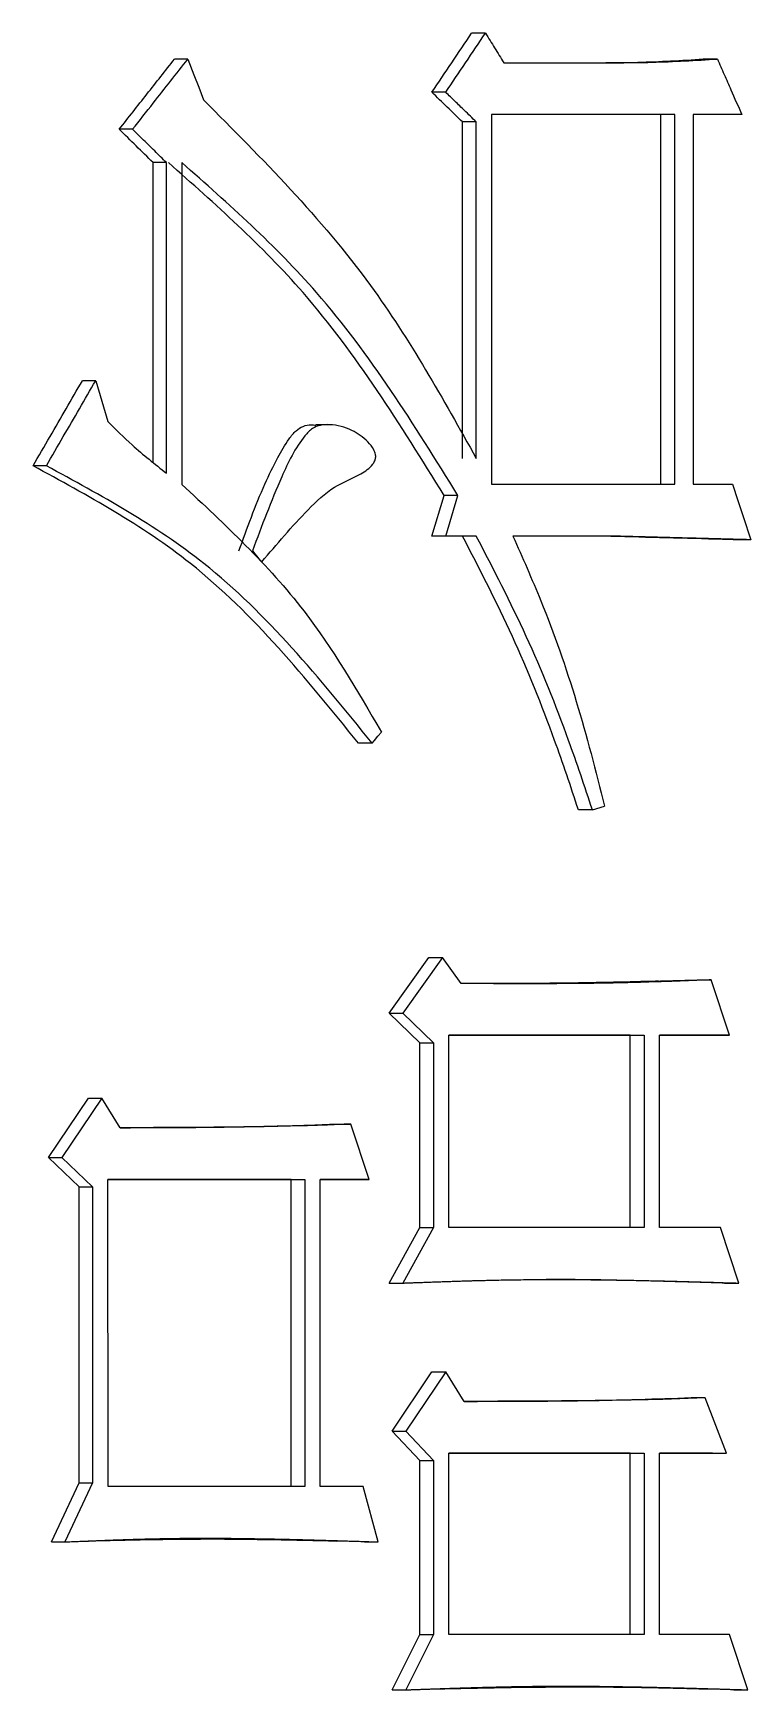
# Model space of a CAD drawing. Header units: millimetres. Extents: x 2404 to 4548, y 1024 to 2541.
# Drawn here: x 3300.11 to 3302.211, y 1245.713 to 1250.559 of the extents above; entities that cross this region are included whole.
import ezdxf

# ---------------------------------------------------------------- set-up
doc = ezdxf.new("R2010")
doc.units = ezdxf.units.MM

msp = doc.modelspace()

# ---------------------------------------------------------------- linework, layer by layer
at = {"color": 7, "linetype": 'Continuous', "lineweight": 25}
for p, q in [((3301.4344, 1250.5594), (3301.3939, 1250.5594)), ((3300.5635, 1250.4836), (3300.5242, 1250.4836)), ((3301.4881, 1250.4728), (3301.8279, 1250.4728)), ((3301.8279, 1250.4728), (3301.7869, 1250.4728)), ((3302.1134, 1250.4836), (3302.0721, 1250.4836)), ((3301.318, 1250.3863), (3301.2776, 1250.3863)), ((3301.9886, 1250.3214), (3301.4523, 1250.3214)), ((3301.4523, 1250.3214), (3301.4523, 1249.2397)), ((3301.9474, 1250.3214), (3301.4523, 1250.3214)), ((3301.9886, 1250.3214), (3301.9474, 1250.3214)), ((3301.9474, 1249.2397), (3301.9474, 1250.3214)), ((3301.9886, 1249.2397), (3301.9886, 1250.3214)), ((3302.1847, 1250.3214), (3302.0421, 1250.3214)), ((3302.0421, 1250.3214), (3302.0421, 1249.2397)), ((3302.1433, 1250.3214), (3302.0421, 1250.3214)), ((3302.1847, 1250.3214), (3302.1433, 1250.3214)), ((3300.4014, 1250.2781), (3300.3623, 1250.2781)), ((3301.4075, 1250.2997), (3301.3671, 1250.2997)), ((3301.3671, 1249.3153), (3301.3671, 1250.2997)), ((3301.4075, 1249.3153), (3301.4075, 1250.2997)), ((3300.5005, 1250.1808), (3300.4613, 1250.1807)), ((3300.4613, 1249.3034), (3300.4613, 1250.1807)), ((3300.5005, 1249.2721), (3300.5005, 1250.1808)), ((3300.5455, 1250.1807), (3300.5455, 1249.2395)), ((3300.2933, 1249.5425), (3300.2543, 1249.5425)), ((3300.9785, 1249.414), (3300.9381, 1249.414)), ((3300.1489, 1249.2937), (3300.1101, 1249.2937)), ((3301.2777, 1249.0882), (3301.3134, 1249.2071)), ((3301.3538, 1249.2071), (3301.3134, 1249.2071)), ((3301.4523, 1249.2397), (3301.9886, 1249.2397)), ((3302.0421, 1249.2397), (3302.158, 1249.2397)), ((3301.318, 1249.0882), (3301.2777, 1249.0882)), ((3301.3671, 1249.0882), (3301.2777, 1249.0882)), ((3301.4075, 1249.0882), (3301.318, 1249.0882)), ((3301.4075, 1249.0882), (3301.3671, 1249.0882)), ((3301.8011, 1249.0882), (3301.515, 1249.0882)), ((3301.7602, 1249.0882), (3301.515, 1249.0882)), ((3301.8011, 1249.0882), (3301.7602, 1249.0882)), ((3302.2115, 1249.0774), (3302.17, 1249.0774)), ((3301.1028, 1248.4824), (3301.0627, 1248.4824)), ((3301.7475, 1248.2877), (3301.7066, 1248.2877)), ((3301.7475, 1248.2877), (3301.7832, 1248.2986)), ((3301.1523, 1247.6928), (3301.2687, 1247.855)), ((3301.309, 1247.855), (3301.1925, 1247.6928)), ((3301.2687, 1247.855), (3301.309, 1247.855)), ((3301.3628, 1247.7793), (3301.309, 1247.855)), ((3301.9112, 1247.7859), (3302.0543, 1247.7901)), ((3302.0543, 1247.7901), (3302.0956, 1247.7901)), ((3302.1491, 1247.6279), (3302.0956, 1247.7901)), ((3301.1523, 1247.6928), (3301.1925, 1247.6928)), ((3301.2419, 1247.6062), (3301.1523, 1247.6928)), ((3301.1925, 1247.6928), (3301.2821, 1247.6062)), ((3301.2419, 1247.6062), (3301.2821, 1247.6062)), ((3301.2419, 1247.0654), (3301.2419, 1247.6062)), ((3301.2821, 1247.6062), (3301.2821, 1247.0654)), ((3301.3269, 1247.0654), (3301.3269, 1247.6279)), ((3301.3269, 1247.6279), (3301.8993, 1247.6279)), ((3301.8583, 1247.6279), (3301.3269, 1247.6279)), ((3301.8583, 1247.6279), (3301.8993, 1247.6279)), ((3301.8583, 1247.0654), (3301.8583, 1247.6279)), ((3301.8993, 1247.6279), (3301.8993, 1247.0654)), ((3301.944, 1247.6279), (3302.1491, 1247.6279)), ((3301.944, 1247.0654), (3301.944, 1247.6279)), ((3302.1077, 1247.6279), (3301.944, 1247.6279)), ((3302.1491, 1247.6279), (3302.1077, 1247.6279)), ((3300.1552, 1247.2709), (3300.2723, 1247.444)), ((3300.3113, 1247.444), (3300.1941, 1247.2709)), ((3300.2723, 1247.444), (3300.3113, 1247.444)), ((3300.3654, 1247.3574), (3300.3113, 1247.444)), ((3301, 1247.3683), (3301.04, 1247.3683)), ((3301.0938, 1247.206), (3301.04, 1247.3683)), ((3300.1552, 1247.2709), (3300.1941, 1247.2709)), ((3300.2453, 1247.1844), (3300.1552, 1247.2709)), ((3300.1941, 1247.2709), (3300.2843, 1247.1844)), ((3300.2453, 1247.1844), (3300.2843, 1247.1844)), ((3300.2453, 1246.319), (3300.2453, 1247.1844)), ((3300.2843, 1247.1844), (3300.2843, 1246.319)), ((3300.3294, 1246.3082), (3300.3293, 1247.206)), ((3300.8655, 1247.206), (3300.9053, 1247.206)), ((3300.8655, 1246.3082), (3300.8655, 1247.206)), ((3300.9053, 1247.206), (3300.9053, 1246.3082)), ((3300.9502, 1247.206), (3301.0938, 1247.206)), ((3300.9502, 1246.3082), (3300.9502, 1247.206)), ((3301.0538, 1247.206), (3300.9502, 1247.206)), ((3301.0938, 1247.206), (3301.0538, 1247.206)), ((3301.1523, 1246.9031), (3301.2419, 1247.0654)), ((3301.2821, 1247.0654), (3301.1925, 1246.9031)), ((3301.2419, 1247.0654), (3301.2821, 1247.0654)), ((3301.8993, 1247.0654), (3301.3269, 1247.0654)), ((3302.1224, 1247.0654), (3301.944, 1247.0654)), ((3302.1758, 1246.9031), (3302.1224, 1247.0654)), ((3301.1523, 1246.9031), (3301.1925, 1246.9031)), ((3302.1344, 1246.9031), (3302.1758, 1246.9031)), ((3301.1613, 1246.4704), (3301.2777, 1246.6435)), ((3301.318, 1246.6435), (3301.2015, 1246.4704)), ((3301.2777, 1246.6435), (3301.318, 1246.6435)), ((3301.3717, 1246.557), (3301.318, 1246.6435)), ((3302.0778, 1246.5678), (3302.0365, 1246.5678)), ((3302.1402, 1246.4055), (3302.0778, 1246.5678)), ((3301.1613, 1246.4704), (3301.2015, 1246.4704)), ((3301.2419, 1246.3839), (3301.1613, 1246.4704)), ((3301.2015, 1246.4704), (3301.2821, 1246.3839)), ((3301.2419, 1246.3839), (3301.2821, 1246.3839)), ((3301.2419, 1245.8755), (3301.2419, 1246.3839)), ((3301.2821, 1246.3839), (3301.2821, 1245.8755)), ((3301.327, 1245.8755), (3301.327, 1246.4055)), ((3301.327, 1246.4055), (3301.8993, 1246.4055)), ((3301.8583, 1246.4055), (3301.327, 1246.4055)), ((3301.8583, 1246.4055), (3301.8993, 1246.4055)), ((3301.8583, 1245.8755), (3301.8583, 1246.4055)), ((3301.8993, 1246.4055), (3301.8993, 1245.8755)), ((3301.944, 1245.8755), (3301.944, 1246.4055)), ((3301.944, 1246.4055), (3302.1402, 1246.4055)), ((3302.0988, 1246.4055), (3301.944, 1246.4055)), ((3302.0988, 1246.4055), (3302.1402, 1246.4055)), ((3300.1642, 1246.1459), (3300.2453, 1246.319)), ((3300.2843, 1246.319), (3300.2031, 1246.1459)), ((3300.2453, 1246.319), (3300.2843, 1246.319)), ((3301.0759, 1246.3082), (3300.9502, 1246.3082)), ((3301.1207, 1246.1459), (3301.0759, 1246.3082)), ((3300.1642, 1246.1459), (3300.2031, 1246.1459)), ((3301.0807, 1246.1459), (3300.993, 1246.1484)), ((3301.0807, 1246.1459), (3301.1207, 1246.1459)), ((3301.1613, 1245.7132), (3301.2419, 1245.8755)), ((3301.2821, 1245.8755), (3301.2015, 1245.7132)), ((3301.2419, 1245.8755), (3301.2821, 1245.8755)), ((3301.8993, 1245.8755), (3301.327, 1245.8755)), ((3302.1491, 1245.8755), (3301.944, 1245.8755)), ((3302.2026, 1245.7132), (3302.1491, 1245.8755)), ((3301.1613, 1245.7132), (3301.2015, 1245.7132)), ((3302.1611, 1245.7132), (3302.0882, 1245.7157)), ((3302.1611, 1245.7132), (3302.2026, 1245.7132))]:
    msp.add_line(p, q, dxfattribs=at)
at = {"color": 7, "linetype": 'Continuous', "lineweight": 25, "flags": 128}
for points in [[(3300.5635, 1250.4836), (3300.581, 1250.4374), (3300.5948, 1250.401), (3300.6086, 1250.3646)], [(3300.2933, 1249.5425), (3300.3113, 1249.483), (3300.3293, 1249.4235)], [(3301.318, 1249.0882), (3301.3359, 1249.1477), (3301.3538, 1249.2071)], [(3302.158, 1249.2397), (3302.1735, 1249.1926), (3302.189, 1249.1456), (3302.2115, 1249.0774)], [(3300.7525, 1249.045), (3300.7594, 1249.0366), (3300.7694, 1249.0245), (3300.7795, 1249.0124)], [(3301.1028, 1248.4824), (3301.1096, 1248.4906), (3301.1196, 1248.5027), (3301.1296, 1248.5148)]]:
    msp.add_lwpolyline(points, dxfattribs=at)
at = {"color": 7, "linetype": 'Continuous', "lineweight": 25}
for points, knots in [([(3301.2776, 1250.3863), (3301.297, 1250.4151), (3301.3358, 1250.4728), (3301.3746, 1250.5305), (3301.3939, 1250.5594)], [0, 0, 0, 0, 0.500001, 1, 1, 1, 1]), ([(3301.318, 1250.3863), (3301.3374, 1250.4151), (3301.3762, 1250.4728), (3301.415, 1250.5305), (3301.4344, 1250.5594)], [0, 0, 0, 0, 0.499999, 1, 1, 1, 1]), ([(3301.4344, 1250.5594), (3301.4434, 1250.5449), (3301.4613, 1250.5161), (3301.4792, 1250.4872), (3301.4881, 1250.4728)], [0, 0, 0, 0, 0.5000001, 1, 1, 1, 1]), ([(3300.3623, 1250.2781), (3300.3893, 1250.3124), (3300.4433, 1250.3809), (3300.4972, 1250.4494), (3300.5242, 1250.4836)], [0, 0, 0, 0, 0.5, 1, 1, 1, 1]), ([(3300.4014, 1250.2781), (3300.4216, 1250.3037), (3300.4587, 1250.3507), (3300.5127, 1250.4192), (3300.5466, 1250.4622), (3300.5635, 1250.4836)], [0, 0, 0, 0, 0.373043, 0.686521, 1, 1, 1, 1]), ([(3301.7869, 1250.4728), (3301.8182, 1250.4731), (3301.8815, 1250.4737), (3301.9765, 1250.4778), (3302.0402, 1250.4817), (3302.0721, 1250.4836)], [0, 0, 0, 0, 0.328876, 0.66438, 1, 1, 1, 1]), ([(3301.8279, 1250.4728), (3301.8592, 1250.4731), (3301.9225, 1250.4737), (3302.0177, 1250.4778), (3302.0815, 1250.4817), (3302.1134, 1250.4836)], [0, 0, 0, 0, 0.328449, 0.664167, 1, 1, 1, 1]), ([(3302.1134, 1250.4836), (3302.12, 1250.4686), (3302.1332, 1250.4386), (3302.157, 1250.3845), (3302.1741, 1250.3455), (3302.1847, 1250.3214)], [0, 0, 0, 0, 0.277507, 0.555013, 1, 1, 1, 1]), ([(3300.6085, 1250.3646), (3300.7809, 1250.1918), (3301.0913, 1249.8807), (3301.3101, 1249.4893), (3301.4074, 1249.3153)], [0, 0, 0, 0, 0.555354, 1, 1, 1, 1]), ([(3301.3671, 1250.2997), (3301.3522, 1250.3142), (3301.3224, 1250.343), (3301.2926, 1250.3719), (3301.2776, 1250.3863)], [0, 0, 0, 0, 0.500002, 1, 1, 1, 1]), ([(3301.4075, 1250.2997), (3301.396, 1250.3109), (3301.3753, 1250.3309), (3301.3454, 1250.3597), (3301.3271, 1250.3774), (3301.318, 1250.3863)], [0, 0, 0, 0, 0.38646, 0.693229, 1, 1, 1, 1]), ([(3300.4613, 1250.1807), (3300.4448, 1250.197), (3300.4118, 1250.2294), (3300.3788, 1250.2619), (3300.3623, 1250.2781)], [0, 0, 0, 0, 0.500002, 1, 1, 1, 1]), ([(3300.5005, 1250.1808), (3300.489, 1250.192), (3300.4668, 1250.2139), (3300.4337, 1250.2464), (3300.4122, 1250.2675), (3300.4014, 1250.2781)], [0, 0, 0, 0, 0.347839, 0.673919, 1, 1, 1, 1]), ([(3301.3134, 1249.2071), (3301.185, 1249.4141), (3300.9579, 1249.7805), (3300.6431, 1250.0594), (3300.5062, 1250.1807)], [0, 0, 0, 0, 0.5650571, 1, 1, 1, 1]), ([(3301.3538, 1249.2071), (3301.2252, 1249.4141), (3300.9977, 1249.7806), (3300.6826, 1250.0594), (3300.5455, 1250.1807)], [0, 0, 0, 0, 0.564995, 1, 1, 1, 1]), ([(3300.1101, 1249.2937), (3300.1266, 1249.3222), (3300.1589, 1249.3779), (3300.207, 1249.4609), (3300.2385, 1249.5153), (3300.2543, 1249.5425)], [0, 0, 0, 0, 0.343588, 0.671794, 1, 1, 1, 1]), ([(3300.1489, 1249.2937), (3300.1654, 1249.3222), (3300.1978, 1249.3779), (3300.2459, 1249.4608), (3300.2775, 1249.5153), (3300.2933, 1249.5425)], [0, 0, 0, 0, 0.343461, 0.671731, 1, 1, 1, 1]), ([(3300.3293, 1249.4235), (3300.3526, 1249.4002), (3300.3912, 1249.3614), (3300.4495, 1249.3124), (3300.4835, 1249.2855), (3300.5005, 1249.2721)], [0, 0, 0, 0, 0.429081, 0.714347, 1, 1, 1, 1]), ([(3300.7128, 1249.045), (3300.7366, 1249.1109), (3300.7701, 1249.2042), (3300.8226, 1249.3118), (3300.8528, 1249.3644), (3300.8776, 1249.3962), (3300.9002, 1249.4104), (3300.9208, 1249.4152), (3300.9334, 1249.4132), (3300.9382, 1249.4124)], [0, 0, 0, 0, 0.456256, 0.645146, 0.784685, 0.856115, 0.910986, 0.965761, 1, 1, 1, 1]), ([(3300.7795, 1249.0124), (3300.8235, 1249.0644), (3300.8894, 1249.1423), (3300.9859, 1249.2345), (3301.0574, 1249.2612), (3301.0983, 1249.2882), (3301.1105, 1249.307), (3301.1135, 1249.3172), (3301.1126, 1249.3288), (3301.1057, 1249.3455), (3301.0841, 1249.372), (3301.0418, 1249.4028), (3300.9914, 1249.415), (3300.9517, 1249.4141), (3300.9255, 1249.4034), (3300.8817, 1249.3557), (3300.8227, 1249.2338), (3300.7795, 1249.1176), (3300.7524, 1249.045)], [0, 0, 0, 0, 0.187598, 0.281274, 0.36356, 0.404899, 0.415318, 0.423915, 0.432542, 0.445489, 0.471595, 0.525453, 0.589419, 0.616919, 0.639175, 0.667927, 0.792344, 1, 1, 1, 1]), ([(3301.0627, 1248.4824), (3300.9089, 1248.6719), (3300.637, 1249.007), (3300.2697, 1249.2069), (3300.1101, 1249.2937)], [0, 0, 0, 0, 0.5655965, 1, 1, 1, 1]), ([(3301.1027, 1248.4824), (3300.9487, 1248.6719), (3300.6764, 1249.0071), (3300.3087, 1249.2069), (3300.1489, 1249.2937)], [0, 0, 0, 0, 0.565519, 1, 1, 1, 1]), ([(3300.5455, 1249.2395), (3300.6717, 1249.1222), (3300.899, 1248.9109), (3301.0586, 1248.6367), (3301.1296, 1248.5148)], [0, 0, 0, 0, 0.555264, 1, 1, 1, 1]), ([(3301.7066, 1248.2877), (3301.6839, 1248.3556), (3301.6262, 1248.5274), (3301.5177, 1248.7976), (3301.4174, 1248.9911), (3301.3671, 1249.0882)], [0, 0, 0, 0, 0.245346, 0.6215, 1, 1, 1, 1]), ([(3301.7475, 1248.2877), (3301.7247, 1248.3556), (3301.667, 1248.5274), (3301.5583, 1248.7976), (3301.4579, 1248.9911), (3301.4075, 1249.0882)], [0, 0, 0, 0, 0.245289, 0.621469, 1, 1, 1, 1]), ([(3301.515, 1249.0882), (3301.5427, 1249.0255), (3301.6125, 1248.8679), (3301.705, 1248.6048), (3301.7571, 1248.4009), (3301.7832, 1248.2986)], [0, 0, 0, 0, 0.2475218, 0.622512, 1, 1, 1, 1]), ([(3302.17, 1249.0774), (3302.1425, 1249.0781), (3302.0605, 1249.0803), (3301.9239, 1249.0839), (3301.8147, 1249.0868), (3301.7602, 1249.0882)], [0, 0, 0, 0, 0.201645, 0.600822, 1, 1, 1, 1]), ([(3302.2115, 1249.0774), (3302.208, 1249.0775), (3302.2029, 1249.0776), (3302.196, 1249.0778), (3302.1891, 1249.078), (3302.1822, 1249.0782), (3302.1754, 1249.0784), (3302.1702, 1249.0785), (3302.1633, 1249.0787), (3302.1564, 1249.0789), (3302.1496, 1249.079), (3302.1444, 1249.0792), (3302.1375, 1249.0793), (3302.1306, 1249.0795), (3302.1237, 1249.0797), (3302.1186, 1249.0798), (3302.1117, 1249.08), (3302.1031, 1249.0803), (3302.0893, 1249.0806), (3302.0756, 1249.081), (3302.0618, 1249.0813), (3302.0515, 1249.0816), (3302.0377, 1249.082), (3302.0239, 1249.0823), (3302.0102, 1249.0827), (3301.9998, 1249.083), (3301.9861, 1249.0833), (3301.9723, 1249.0837), (3301.9585, 1249.0841), (3301.9482, 1249.0843), (3301.9344, 1249.0847), (3301.9206, 1249.0851), (3301.9068, 1249.0854), (3301.8965, 1249.0857), (3301.8862, 1249.086), (3301.8775, 1249.0862), (3301.8689, 1249.0864), (3301.862, 1249.0866), (3301.8551, 1249.0868), (3301.85, 1249.0869), (3301.8431, 1249.0871), (3301.8362, 1249.0873), (3301.8293, 1249.0875), (3301.8241, 1249.0876), (3301.8177, 1249.0878), (3301.81, 1249.088), (3301.8041, 1249.0881), (3301.8011, 1249.0882)], [0, 0, 0, 0, 0.025173, 0.03776, 0.050346, 0.075519, 0.088105, 0.100692, 0.113278, 0.138451, 0.151038, 0.163624, 0.176211, 0.201384, 0.21397, 0.226556, 0.239143, 0.264316, 0.289489, 0.339835, 0.365007, 0.39018, 0.415353, 0.465699, 0.490872, 0.516045, 0.541218, 0.591564, 0.616737, 0.64191, 0.667082, 0.717428, 0.742601, 0.767774, 0.792947, 0.81812, 0.830706, 0.855879, 0.868466, 0.881052, 0.893639, 0.918812, 0.931398, 0.943984, 0.956571, 0.978285, 1, 1, 1, 1]), ([(3302.0956, 1247.7901), (3302.0875, 1247.7898), (3302.0712, 1247.7892), (3302.0468, 1247.7882), (3302.0224, 1247.7873), (3301.9979, 1247.7864), (3301.9735, 1247.7855), (3301.9491, 1247.7847), (3301.9002, 1247.7831), (3301.8431, 1247.7815), (3301.786, 1247.7804), (3301.7575, 1247.78), (3301.7371, 1247.7797), (3301.7167, 1247.7795), (3301.6922, 1247.7793), (3301.6677, 1247.7791), (3301.6432, 1247.7789), (3301.6187, 1247.7788), (3301.5942, 1247.7788), (3301.5738, 1247.7787), (3301.5534, 1247.7787), (3301.5329, 1247.7787), (3301.5125, 1247.7788), (3301.4962, 1247.7788), (3301.4839, 1247.7788), (3301.4716, 1247.7789), (3301.4594, 1247.7789), (3301.4471, 1247.779), (3301.4349, 1247.779), (3301.4226, 1247.7791), (3301.4103, 1247.7791), (3301.4001, 1247.7792), (3301.3919, 1247.7792), (3301.3868, 1247.7792), (3301.3817, 1247.7792), (3301.3766, 1247.7793), (3301.3699, 1247.7793), (3301.3653, 1247.7793), (3301.3628, 1247.7793)], [0, 0, 0, 0, 0.033402, 0.066804, 0.100206, 0.133609, 0.167011, 0.200413, 0.233815, 0.367425, 0.43423, 0.467632, 0.484333, 0.517735, 0.551137, 0.584539, 0.617941, 0.651344, 0.684746, 0.718148, 0.734849, 0.768251, 0.801653, 0.818354, 0.835056, 0.851757, 0.868458, 0.885159, 0.90186, 0.918561, 0.935262, 0.951963, 0.960314, 0.968664, 0.972839, 0.98119, 0.989541, 1, 1, 1, 1]), ([(3301.9407, 1247.7861), (3301.9407, 1247.7861), (3301.9406, 1247.7861), (3301.9395, 1247.7861), (3301.9368, 1247.7861), (3301.8631, 1247.7843), (3301.7131, 1247.7804), (3301.5536, 1247.7794), (3301.4687, 1247.7793), (3301.4252, 1247.7793), (3301.4087, 1247.7792), (3301.3982, 1247.7792), (3301.395, 1247.7792), (3301.3934, 1247.7792)], [0, 0, 0, 0, 0.002488, 0.005643, 0.013438, 0.023457, 0.468961, 0.690761, 0.852883, 0.894614, 0.930819, 0.964705, 1, 1, 1, 1]), ([(3300.3653, 1247.3576), (3300.4047, 1247.3577), (3300.4702, 1247.3579), (3300.5421, 1247.3583), (3300.5781, 1247.3586), (3300.5911, 1247.3587), (3300.6042, 1247.3588), (3300.6173, 1247.3589), (3300.6401, 1247.3591), (3300.7087, 1247.36), (3300.832, 1247.362), (3300.9421, 1247.3661), (3301, 1247.3683)], [0, 0, 0, 0, 0.185547, 0.308981, 0.33984, 0.355269, 0.370698, 0.401556, 0.416986, 0.478702, 0.725572, 1, 1, 1, 1]), ([(3301.04, 1247.3683), (3301.0139, 1247.3672), (3300.9814, 1247.3658), (3300.9423, 1247.3644), (3300.9227, 1247.3638), (3300.8836, 1247.3628), (3300.7988, 1247.3611), (3300.7074, 1247.3593), (3300.6355, 1247.3587), (3300.6127, 1247.3586), (3300.5996, 1247.3585), (3300.5898, 1247.3584), (3300.58, 1247.3583), (3300.5702, 1247.3583), (3300.5604, 1247.3582), (3300.5506, 1247.3581), (3300.5408, 1247.3581), (3300.531, 1247.358), (3300.5212, 1247.358), (3300.5114, 1247.3579), (3300.4983, 1247.3579), (3300.4852, 1247.3578), (3300.4721, 1247.3578), (3300.4623, 1247.3577), (3300.4541, 1247.3577), (3300.4476, 1247.3577), (3300.4427, 1247.3577), (3300.4378, 1247.3577), (3300.4329, 1247.3576), (3300.4263, 1247.3576), (3300.4198, 1247.3576), (3300.4133, 1247.3576), (3300.4084, 1247.3576), (3300.4034, 1247.3575), (3300.3985, 1247.3575), (3300.3936, 1247.3575), (3300.3887, 1247.3575), (3300.3838, 1247.3575), (3300.3789, 1247.3575), (3300.3728, 1247.3575), (3300.3683, 1247.3574), (3300.3654, 1247.3574)], [0, 0, 0, 0, 0.11615, 0.145188, 0.174226, 0.203263, 0.319414, 0.551716, 0.609791, 0.638828, 0.653347, 0.667866, 0.682385, 0.696903, 0.711422, 0.725941, 0.74046, 0.754979, 0.769497, 0.784016, 0.798535, 0.827572, 0.842091, 0.85661, 0.871129, 0.878388, 0.885648, 0.892907, 0.900166, 0.907426, 0.921944, 0.929204, 0.936463, 0.943723, 0.950982, 0.958241, 0.965501, 0.97276, 0.98002, 0.987279, 1, 1, 1, 1]), ([(3300.3293, 1247.206), (3300.4255, 1247.206), (3300.6177, 1247.206), (3300.8094, 1247.206), (3300.9053, 1247.206)], [0, 0, 0, 0, 0.499996, 1, 1, 1, 1]), ([(3300.8655, 1247.206), (3300.7698, 1247.206), (3300.5913, 1247.206), (3300.4123, 1247.206), (3300.3293, 1247.206)], [0, 0, 0, 0, 0.536358, 1, 1, 1, 1]), ([(3301.1925, 1246.9031), (3301.1973, 1246.9033), (3301.2045, 1246.9036), (3301.2141, 1246.9039), (3301.2213, 1246.9042), (3301.2285, 1246.9045), (3301.2357, 1246.9047), (3301.2429, 1246.905), (3301.2501, 1246.9053), (3301.2573, 1246.9055), (3301.2645, 1246.9058), (3301.2717, 1246.906), (3301.279, 1246.9063), (3301.2862, 1246.9065), (3301.2934, 1246.9068), (3301.303, 1246.9071), (3301.3126, 1246.9075), (3301.3222, 1246.9078), (3301.3294, 1246.908), (3301.3366, 1246.9083), (3301.3438, 1246.9085), (3301.351, 1246.9087), (3301.3582, 1246.909), (3301.3654, 1246.9092), (3301.3726, 1246.9094), (3301.3798, 1246.9096), (3301.387, 1246.9099), (3301.3942, 1246.9101), (3301.4038, 1246.9103), (3301.4134, 1246.9106), (3301.423, 1246.9108), (3301.4302, 1246.911), (3301.4446, 1246.9114), (3301.4758, 1246.9121), (3301.5141, 1246.9128), (3301.5477, 1246.9132), (3301.5645, 1246.9133), (3301.5741, 1246.9134), (3301.5813, 1246.9135), (3301.5885, 1246.9135), (3301.5957, 1246.9136), (3301.6029, 1246.9136), (3301.6101, 1246.9136), (3301.6172, 1246.9136), (3301.6268, 1246.9137), (3301.6364, 1246.9137), (3301.646, 1246.9137), (3301.6532, 1246.9136), (3301.6604, 1246.9136), (3301.6676, 1246.9136), (3301.6748, 1246.9136), (3301.682, 1246.9136), (3301.6891, 1246.9135), (3301.6963, 1246.9135), (3301.7035, 1246.9134), (3301.7107, 1246.9134), (3301.7179, 1246.9133), (3301.7251, 1246.9133), (3301.7323, 1246.9132), (3301.7395, 1246.9131), (3301.749, 1246.913), (3301.7586, 1246.9129), (3301.7682, 1246.9128), (3301.7754, 1246.9127), (3301.7826, 1246.9126), (3301.7897, 1246.9125), (3301.7969, 1246.9124), (3301.8113, 1246.9122), (3301.8424, 1246.9117), (3301.8807, 1246.911), (3301.9142, 1246.9102), (3301.9309, 1246.9098), (3301.9405, 1246.9096), (3301.9477, 1246.9094), (3301.9549, 1246.9093), (3301.962, 1246.9091), (3301.9692, 1246.9089), (3301.9788, 1246.9087), (3301.9883, 1246.9084), (3301.9979, 1246.9082), (3302.0051, 1246.908), (3302.0122, 1246.9078), (3302.0194, 1246.9076), (3302.0266, 1246.9074), (3302.0338, 1246.9072), (3302.0409, 1246.907), (3302.0481, 1246.9068), (3302.0553, 1246.9066), (3302.0624, 1246.9064), (3302.0696, 1246.9062), (3302.0792, 1246.9059), (3302.0887, 1246.9057), (3302.0983, 1246.9054), (3302.1054, 1246.9052), (3302.1126, 1246.905), (3302.1198, 1246.9048), (3302.1269, 1246.9046), (3302.1341, 1246.9043), (3302.1413, 1246.9041), (3302.1484, 1246.9039), (3302.1556, 1246.9037), (3302.1647, 1246.9034), (3302.1715, 1246.9032), (3302.1758, 1246.9031)], [0, 0, 0, 0, 0.014617, 0.021926, 0.029235, 0.036543, 0.043852, 0.051161, 0.058469, 0.065778, 0.073086, 0.080395, 0.087704, 0.095012, 0.102321, 0.10963, 0.124247, 0.131556, 0.138864, 0.146173, 0.153482, 0.16079, 0.168099, 0.175407, 0.182716, 0.190025, 0.197333, 0.204642, 0.211951, 0.226568, 0.233877, 0.241185, 0.248494, 0.277729, 0.336198, 0.365433, 0.38005, 0.387359, 0.394667, 0.401976, 0.409284, 0.416593, 0.423902, 0.43121, 0.438519, 0.453136, 0.460445, 0.467754, 0.475062, 0.482371, 0.48968, 0.496988, 0.504297, 0.511606, 0.518914, 0.526223, 0.533531, 0.54084, 0.548149, 0.555457, 0.562766, 0.577383, 0.584692, 0.592001, 0.599309, 0.606618, 0.613927, 0.621235, 0.65047, 0.708939, 0.738174, 0.752791, 0.7601, 0.767408, 0.774717, 0.782026, 0.789334, 0.796643, 0.81126, 0.818569, 0.825877, 0.833186, 0.840495, 0.847803, 0.855112, 0.862421, 0.869729, 0.877038, 0.884347, 0.891655, 0.898964, 0.913581, 0.92089, 0.928198, 0.935507, 0.942816, 0.950124, 0.957433, 0.964742, 0.97205, 0.979359, 0.986668, 1, 1, 1, 1]), ([(3302.1344, 1246.9031), (3302.1249, 1246.9034), (3302.1105, 1246.9038), (3302.0914, 1246.9044), (3302.0771, 1246.9048), (3302.0628, 1246.9052), (3302.0484, 1246.9056), (3302.0341, 1246.906), (3302.0197, 1246.9064), (3302.0054, 1246.9068), (3301.9911, 1246.9072), (3301.9767, 1246.9076), (3301.9624, 1246.908), (3301.948, 1246.9084), (3301.9337, 1246.9087), (3301.9146, 1246.9092), (3301.8619, 1246.9105), (3301.8093, 1246.9116), (3301.7614, 1246.9123), (3301.7471, 1246.9125), (3301.7327, 1246.9127), (3301.7183, 1246.9129), (3301.6992, 1246.9131), (3301.68, 1246.9133), (3301.6608, 1246.9134), (3301.6465, 1246.9135), (3301.6321, 1246.9136), (3301.6207, 1246.9136), (3301.6141, 1246.9136), (3301.6122, 1246.9136)], [0, 0, 0, 0, 0.054977, 0.082465, 0.109954, 0.137442, 0.16493, 0.192419, 0.219907, 0.247396, 0.274884, 0.302372, 0.329861, 0.357349, 0.384838, 0.412326, 0.467303, 0.687211, 0.714699, 0.742188, 0.769676, 0.797165, 0.824653, 0.87963, 0.907118, 0.934607, 0.962095, 0.989584, 1, 1, 1, 1]), ([(3302.0778, 1246.5678), (3302.0448, 1246.5663), (3301.9953, 1246.5641), (3301.9376, 1246.5626), (3301.9087, 1246.562), (3301.8798, 1246.5614), (3301.7931, 1246.5596), (3301.7063, 1246.5585), (3301.6318, 1246.558), (3301.6194, 1246.5579), (3301.607, 1246.5578), (3301.5946, 1246.5578), (3301.5843, 1246.5577), (3301.5739, 1246.5576), (3301.5636, 1246.5576), (3301.5512, 1246.5575), (3301.5387, 1246.5575), (3301.5284, 1246.5574), (3301.518, 1246.5574), (3301.5077, 1246.5573), (3301.4953, 1246.5573), (3301.4849, 1246.5573), (3301.4746, 1246.5572), (3301.4642, 1246.5572), (3301.4539, 1246.5572), (3301.4456, 1246.5572), (3301.4394, 1246.5571), (3301.4332, 1246.5571), (3301.428, 1246.5571), (3301.4228, 1246.5571), (3301.4176, 1246.5571), (3301.4114, 1246.5571), (3301.4062, 1246.557), (3301.4011, 1246.557), (3301.3959, 1246.557), (3301.3897, 1246.557), (3301.3845, 1246.557), (3301.3785, 1246.557), (3301.3746, 1246.557), (3301.3717, 1246.557)], [0, 0, 0, 0, 0.14049, 0.210735, 0.245858, 0.263419, 0.333664, 0.614647, 0.632209, 0.64977, 0.667331, 0.684892, 0.702453, 0.711234, 0.728795, 0.746356, 0.763917, 0.781479, 0.790259, 0.80782, 0.825382, 0.842943, 0.851723, 0.869285, 0.886846, 0.895626, 0.904407, 0.913188, 0.921968, 0.926358, 0.935139, 0.94392, 0.9527, 0.957091, 0.965871, 0.974652, 0.983432, 0.987823, 1, 1, 1, 1]), ([(3301.3717, 1246.5571), (3301.4245, 1246.5572), (3301.5436, 1246.5576), (3301.7653, 1246.5589), (3301.9339, 1246.5644), (3302.0365, 1246.5678)], [0, 0, 0, 0, 0.237866, 0.536241, 1, 1, 1, 1]), ([(3300.9053, 1246.3082), (3300.8094, 1246.3082), (3300.6177, 1246.3082), (3300.4255, 1246.3082), (3300.3294, 1246.3082)], [0, 0, 0, 0, 0.499996, 1, 1, 1, 1]), ([(3300.2031, 1246.1459), (3300.2096, 1246.1462), (3300.2226, 1246.1467), (3300.2389, 1246.1474), (3300.2551, 1246.1481), (3300.2681, 1246.1486), (3300.2843, 1246.1493), (3300.2973, 1246.1498), (3300.3136, 1246.1505), (3300.3266, 1246.151), (3300.3428, 1246.1516), (3300.3558, 1246.1521), (3300.3721, 1246.1526), (3300.385, 1246.1531), (3300.4013, 1246.1536), (3300.4143, 1246.154), (3300.4305, 1246.1544), (3300.4435, 1246.1548), (3300.4597, 1246.1551), (3300.4727, 1246.1554), (3300.4857, 1246.1557), (3300.4987, 1246.1559), (3300.5117, 1246.1561), (3300.5279, 1246.1563), (3300.5409, 1246.1565), (3300.5571, 1246.1566), (3300.5701, 1246.1567), (3300.5863, 1246.1568), (3300.5993, 1246.1568), (3300.6155, 1246.1568), (3300.6285, 1246.1568), (3300.6447, 1246.1568), (3300.6804, 1246.1566), (3300.7258, 1246.1562), (3300.7712, 1246.1554), (3300.7971, 1246.155), (3300.8133, 1246.1546), (3300.8295, 1246.1543), (3300.8425, 1246.154), (3300.8587, 1246.1536), (3300.8717, 1246.1533), (3300.8878, 1246.1529), (3300.9008, 1246.1526), (3300.917, 1246.1522), (3300.9299, 1246.1518), (3300.9461, 1246.1513), (3300.9591, 1246.151), (3300.9753, 1246.1505), (3300.9882, 1246.1501), (3301.0011, 1246.1497), (3301.0141, 1246.1493), (3301.027, 1246.1489), (3301.0432, 1246.1484), (3301.0561, 1246.148), (3301.0723, 1246.1475), (3301.0853, 1246.147), (3301.1025, 1246.1465), (3301.1132, 1246.1461), (3301.1207, 1246.1459)], [0, 0, 0, 0, 0.021203, 0.042406, 0.053008, 0.074211, 0.084813, 0.106016, 0.116618, 0.137821, 0.148423, 0.169626, 0.180228, 0.201431, 0.212032, 0.233236, 0.243837, 0.265041, 0.275642, 0.296845, 0.307447, 0.318049, 0.339252, 0.349854, 0.371057, 0.381659, 0.402862, 0.413463, 0.434667, 0.445268, 0.466472, 0.477073, 0.498276, 0.58309, 0.625497, 0.6467, 0.667903, 0.678505, 0.699708, 0.71031, 0.731513, 0.742115, 0.763318, 0.773919, 0.795123, 0.805724, 0.826928, 0.837529, 0.858732, 0.869334, 0.879936, 0.901139, 0.911741, 0.932944, 0.943545, 0.964749, 0.97535, 1, 1, 1, 1]), ([(3300.2486, 1246.1477), (3300.2487, 1246.1478), (3300.2491, 1246.1478), (3300.2553, 1246.1479), (3300.375, 1246.1516), (3300.6432, 1246.1574), (3300.8752, 1246.1516), (3300.998, 1246.1486)], [0, 0, 0, 0, 0.005847, 0.012184, 0.043679, 0.493973, 1, 1, 1, 1]), ([(3301.2015, 1245.7132), (3301.2052, 1245.7133), (3301.2127, 1245.7136), (3301.224, 1245.714), (3301.2352, 1245.7144), (3301.2464, 1245.7148), (3301.2577, 1245.7152), (3301.2689, 1245.7156), (3301.2802, 1245.716), (3301.2914, 1245.7164), (3301.3026, 1245.7168), (3301.3139, 1245.7172), (3301.3251, 1245.7175), (3301.3363, 1245.7179), (3301.3457, 1245.7182), (3301.3551, 1245.7185), (3301.3644, 1245.7188), (3301.3757, 1245.7192), (3301.3906, 1245.7196), (3301.4056, 1245.72), (3301.4243, 1245.7206), (3301.443, 1245.7211), (3301.4655, 1245.7216), (3301.488, 1245.7221), (3301.5104, 1245.7226), (3301.5329, 1245.723), (3301.5553, 1245.7233), (3301.574, 1245.7236), (3301.5927, 1245.7238), (3301.6114, 1245.7239), (3301.6339, 1245.724), (3301.6563, 1245.7241), (3301.6787, 1245.7241), (3301.7236, 1245.724), (3301.7909, 1245.7234), (3301.8581, 1245.7223), (3301.9103, 1245.7213), (3301.9402, 1245.7206), (3301.97, 1245.7199), (3301.9924, 1245.7193), (3302.0111, 1245.7188), (3302.026, 1245.7184), (3302.0353, 1245.7182), (3302.0446, 1245.7179), (3302.0539, 1245.7177), (3302.0651, 1245.7173), (3302.0763, 1245.717), (3302.0856, 1245.7167), (3302.095, 1245.7165), (3302.1043, 1245.7162), (3302.1155, 1245.7158), (3302.1248, 1245.7156), (3302.1322, 1245.7153), (3302.1378, 1245.7152), (3302.1434, 1245.715), (3302.149, 1245.7148), (3302.1546, 1245.7147), (3302.1602, 1245.7145), (3302.1658, 1245.7143), (3302.1713, 1245.7142), (3302.176, 1245.714), (3302.1807, 1245.7139), (3302.1853, 1245.7138), (3302.191, 1245.7136), (3302.1967, 1245.7134), (3302.2006, 1245.7133), (3302.2026, 1245.7132)], [0, 0, 0, 0, 0.011199, 0.022398, 0.033596, 0.044795, 0.055994, 0.067193, 0.078392, 0.089591, 0.100789, 0.111988, 0.123187, 0.134386, 0.145585, 0.151184, 0.162383, 0.173582, 0.184781, 0.207178, 0.218377, 0.240775, 0.263172, 0.28557, 0.307968, 0.330365, 0.352763, 0.375161, 0.38636, 0.408757, 0.431155, 0.453553, 0.47595, 0.498348, 0.587939, 0.67753, 0.699928, 0.744723, 0.767121, 0.789519, 0.811916, 0.823115, 0.834314, 0.839913, 0.851112, 0.862311, 0.87351, 0.884709, 0.890308, 0.901507, 0.912706, 0.923905, 0.929504, 0.935103, 0.940703, 0.946302, 0.951902, 0.957501, 0.9631, 0.9687, 0.974299, 0.977099, 0.982698, 0.988298, 0.994149, 1, 1, 1, 1]), ([(3301.293, 1245.716), (3301.293, 1245.716), (3301.293, 1245.716), (3301.2941, 1245.716), (3301.3006, 1245.7161), (3301.4318, 1245.7192), (3301.6548, 1245.7234), (3301.8836, 1245.7209), (3301.9891, 1245.7185), (3302.0287, 1245.7175), (3302.0499, 1245.7169), (3302.072, 1245.7163), (3302.0819, 1245.716), (3302.0889, 1245.7158)], [0, 0, 0, 0, 0.001108, 0.003185, 0.012795, 0.037738, 0.513809, 0.780002, 0.865995, 0.905439, 0.93475, 0.954139, 1, 1, 1, 1])]:
    msp.add_open_spline(points, degree=3, knots=knots, dxfattribs=at)

doc.saveas('drawing.dxf')
